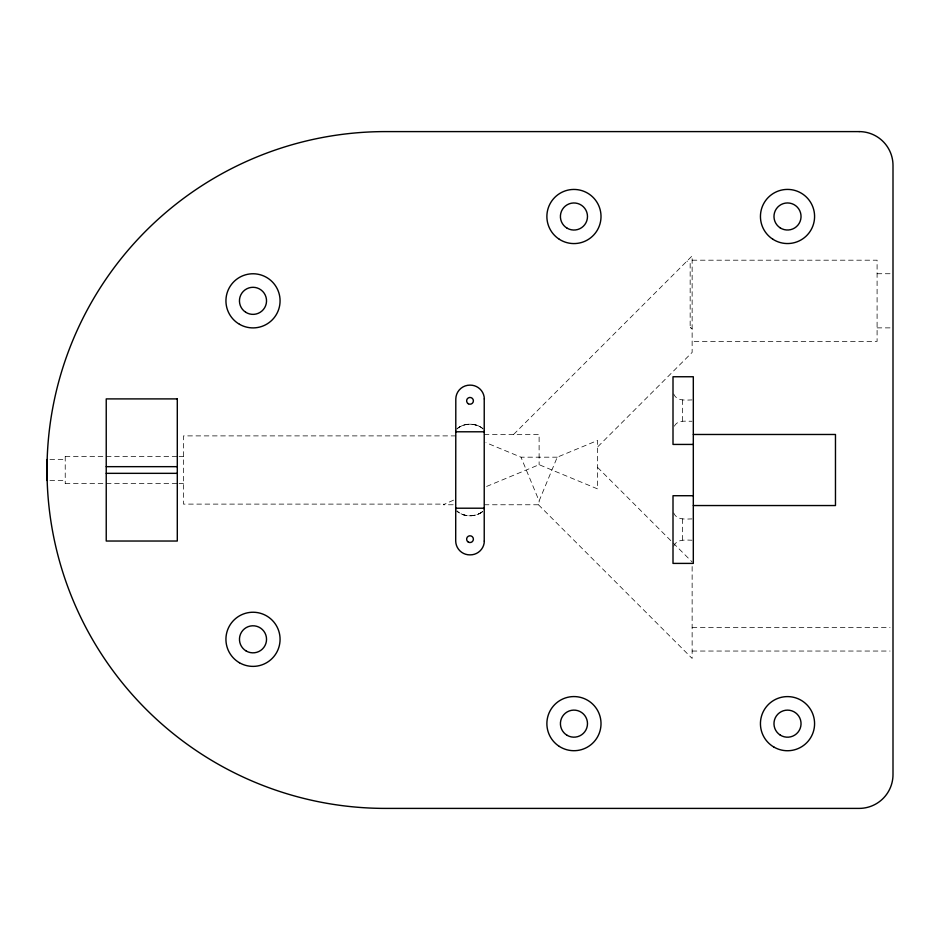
<?xml version="1.0" encoding="UTF-8"?>
<svg xmlns="http://www.w3.org/2000/svg" width="940" height="940" viewBox="0 0 940 940"><rect width="100%" height="100%" fill="white"/><g stroke="black" fill="none" stroke-linecap="round" stroke-linejoin="round"><path stroke-width="0.7" stroke-dasharray="4.7 3.53" d="M486.615 486.438L539.114 464.689L597.629 488.929L597.629 440.449L557.244 457.181L539.114 500.95L521.089 457.428M674.368 426.161C677.634 419.663 686.071 421.39 691.957 421.249M673.663 546.211C676.671 538.89 685.577 540.065 691.957 540.218M456.805 429.039C463.679 422.542 476.286 422.765 483.231 429.039C476.345 422.542 463.737 422.647 456.805 429.039C463.455 422.647 475.522 422.753 482.643 428.358M453.585 500.127L443.292 504.768L455.806 504.768M513.698 434.351L692.134 255.927L692.134 352.406L597.629 446.911M482.643 511.642C475.522 517.247 463.455 517.353 456.805 510.961C463.737 517.353 476.345 517.458 483.231 510.961C476.286 517.235 463.679 517.458 456.805 510.961M692.134 260.192L877.091 260.192L877.091 341.408L692.134 341.408M877.091 273.728L890.11 273.728M877.091 327.872L890.11 327.872M673.663 393.942C676.671 401.262 685.577 400.088 691.957 399.923M484.229 434.351L539.114 434.351L539.114 464.689M455.806 435.89L183.476 435.89L183.476 504.11L443.95 504.11M65.224 456.57L177.637 456.57M179.094 456.57L183.476 456.57M557.244 457.181L520.995 457.181L485.898 442.646M49.938 459.507L65.224 459.507M49.938 480.493L65.224 480.493M65.224 483.43L177.637 483.43M179.094 483.43L183.476 483.43M484.229 504.768L539.114 504.768L539.114 501.302M673.663 512.911C676.671 520.231 685.577 519.056 691.957 518.904M692.134 627.356L890.062 627.356M692.134 651.044L890.062 651.044M690.806 327.943L692.134 328.93M597.629 467.462L692.134 561.956M538.467 504.768L692.134 658.435L692.134 563.365M690.16 263.412L690.16 327.496M682.475 399.923L682.475 421.249M682.475 518.904L682.475 540.218M65.224 456.464L65.224 483.536M686.846 261.32A34.204 4.359 40.9 0 1 687.681 261.167M690.289 327.426A24.546 14.312 13.4 0 1 690.935 327.872"/><path stroke-width="1.41" d="M47.165 459.519L47.165 480.481M455.865 431.119L455.806 431.789L484.229 431.789L484.171 431.119M484.171 508.881L484.229 508.211L455.806 508.211L455.865 508.881M693.344 434.48L835.472 434.48L835.472 505.544L693.344 505.544M693.309 444.432L673.005 444.432L673.005 376.752L693.309 376.752L693.309 563.401L673.005 563.401L673.005 495.721L693.309 495.721M106.232 466.663L177.296 466.663M106.232 473.337L177.296 473.337M484.229 398.936L484.229 541.064M484.335 541.064A14.065 14.065 0 0 1 470.012 554.87A14.065 14.065 0 0 1 455.7 541.064L455.806 398.936A14.065 14.065 0 0 1 470.012 385.13A14.065 14.065 0 0 1 484.335 398.936M859.16 131.6L385.4 131.6A338.4 338.4 0 0 0 47 470A338.4 338.4 0 0 0 385.4 808.4L859.16 808.4A33.84 33.84 0 0 0 893 774.56L893 165.44A33.84 33.84 0 0 0 859.16 131.6M177.296 398.901L106.232 398.901L106.232 541.029L177.296 541.029L177.296 398.901M468.32 403.765A3.384 3.384 0 0 0 473.396 400.828A3.384 3.384 0 0 0 468.32 397.902A3.384 3.384 0 0 0 468.32 403.765M468.32 542.098A3.384 3.384 0 0 0 473.396 539.172A3.384 3.384 0 0 0 468.32 536.235A3.384 3.384 0 0 0 468.32 542.098M239.465 662.759A27.072 27.072 0 0 0 280.073 639.306A27.072 27.072 0 0 0 239.465 615.865A27.072 27.072 0 0 0 239.465 662.759M246.233 651.032A13.536 13.536 0 0 0 266.537 639.306A13.536 13.536 0 0 0 246.233 627.591A13.536 13.536 0 0 0 246.233 651.032M239.465 324.277A27.072 27.072 0 0 0 280.073 300.835A27.072 27.072 0 0 0 239.465 277.394A27.072 27.072 0 0 0 239.465 324.277M245.681 312.233A13.536 13.536 0 0 0 266.514 301.47A13.536 13.536 0 0 0 246.785 288.803A13.536 13.536 0 0 0 245.681 312.233M567.184 228.232A13.536 13.536 0 0 0 587.488 216.505A13.536 13.536 0 0 0 567.184 204.779A13.536 13.536 0 0 0 567.184 228.232M780.212 227.88A13.536 13.536 0 0 0 801.033 217.105A13.536 13.536 0 0 0 781.293 204.462A13.536 13.536 0 0 0 780.212 227.88M780.235 735.08A13.536 13.536 0 0 0 801.033 724.258A13.536 13.536 0 0 0 781.269 711.65A13.536 13.536 0 0 0 780.235 735.08M567.184 735.362A13.536 13.536 0 0 0 587.488 723.636A13.536 13.536 0 0 0 567.184 711.921A13.536 13.536 0 0 0 567.184 735.362M559.323 239.289A27.072 27.072 0 0 0 600.989 217.786A27.072 27.072 0 0 0 561.533 192.453A27.072 27.072 0 0 0 559.323 239.289M772.915 239.277A27.072 27.072 0 0 0 814.557 217.728A27.072 27.072 0 0 0 775.065 192.442A27.072 27.072 0 0 0 772.915 239.277M773.949 747.1A27.072 27.072 0 0 0 814.581 723.694A27.072 27.072 0 0 0 774.008 700.206A27.072 27.072 0 0 0 773.949 747.1M559.323 746.419A27.072 27.072 0 0 0 600.989 724.916A27.072 27.072 0 0 0 561.533 699.583A27.072 27.072 0 0 0 559.323 746.419"/></g></svg>
